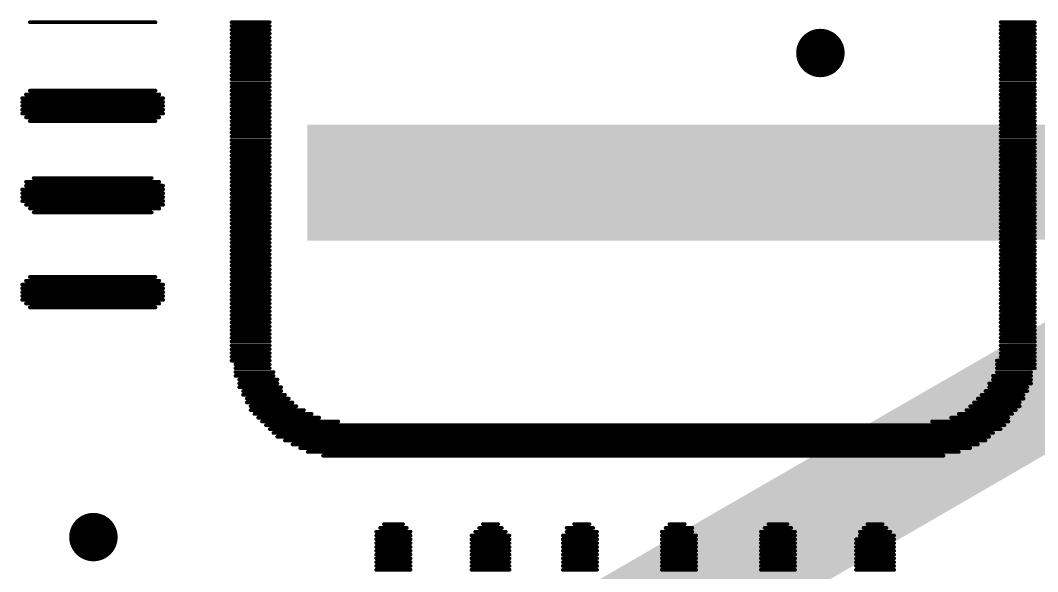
# Model space of a CAD drawing. Header units: millimetres. Extents: x 19 to 153, y 25 to 125.
# Drawn here: x 74.1 to 86.69, y 59.57 to 66.41 of the extents above; entities that cross this region are included whole.
import ezdxf

# ---------------------------------------------------------------- set-up
doc = ezdxf.new("R2010")
doc.units = ezdxf.units.MM
for name, color, linetype in [('MultiLayer', 9, 'Continuous'), ('TopOverlay', 2, 'Continuous'), ('ViaHoleLayer', 16, 'Continuous')]:
    doc.layers.add(name, color=color, linetype=linetype)

msp = doc.modelspace()

# ---------------------------------------------------------------- linework, layer by layer
at = {"layer": 'MultiLayer', "const_width": 0.3}
for points in [[(83.85, 66, 1), (84.15, 66, 1)], [(74.85, 60, 1), (75.15, 60, 1)]]:
    msp.add_lwpolyline(points, format="xyb", close=True, dxfattribs=at)
at = {"layer": 'TopOverlay', "const_width": 0.0471}
for points in [[(74.213, 66.381), (75.769, 66.381)], [(76.711, 66.381), (77.182, 66.381)], [(86.232, 66.381), (86.656, 66.381)], [(76.711, 66.334), (77.182, 66.334)], [(76.711, 66.287), (77.182, 66.287)], [(76.711, 66.24), (77.182, 66.24)], [(86.232, 66.334), (86.656, 66.334)], [(86.232, 66.287), (86.656, 66.287)], [(86.232, 66.24), (86.656, 66.24)], [(76.711, 66.193), (77.182, 66.193)], [(76.711, 66.146), (77.182, 66.146)], [(76.711, 66.099), (77.182, 66.099)], [(86.232, 66.193), (86.656, 66.193)], [(86.232, 66.146), (86.656, 66.146)], [(86.232, 66.099), (86.656, 66.099)], [(76.711, 66.052), (77.182, 66.052)], [(76.711, 66.004), (77.182, 66.004)], [(86.232, 66.052), (86.656, 66.052)], [(86.232, 66.004), (86.656, 66.004)], [(76.711, 65.957), (77.182, 65.957)], [(76.711, 65.91), (77.182, 65.91)], [(76.711, 65.863), (77.182, 65.863)], [(86.232, 65.957), (86.656, 65.957)], [(86.232, 65.91), (86.656, 65.91)], [(86.232, 65.863), (86.656, 65.863)], [(76.711, 65.816), (77.182, 65.816)], [(76.711, 65.769), (77.182, 65.769)], [(76.711, 65.722), (77.182, 65.722)], [(86.232, 65.816), (86.656, 65.816)], [(86.232, 65.769), (86.656, 65.769)], [(86.232, 65.722), (86.656, 65.722)], [(76.711, 65.675), (77.182, 65.675)], [(76.711, 65.627), (77.182, 65.627)], [(86.232, 65.675), (86.656, 65.675)], [(86.232, 65.627), (86.656, 65.627)], [(74.166, 65.486), (75.816, 65.486)], [(74.213, 65.533), (75.769, 65.533)], [(76.711, 65.58), (77.182, 65.58)], [(76.711, 65.533), (77.182, 65.533)], [(76.711, 65.486), (77.182, 65.486)], [(86.232, 65.58), (86.656, 65.58)], [(86.232, 65.533), (86.656, 65.533)], [(86.232, 65.486), (86.656, 65.486)], [(74.119, 65.439), (75.863, 65.439)], [(74.119, 65.392), (75.863, 65.392)], [(74.119, 65.345), (75.863, 65.345)], [(76.711, 65.439), (77.182, 65.439)], [(76.711, 65.392), (77.182, 65.392)], [(76.711, 65.345), (77.182, 65.345)], [(86.232, 65.439), (86.656, 65.439)], [(86.232, 65.392), (86.656, 65.392)], [(86.232, 65.345), (86.656, 65.345)], [(74.119, 65.297), (75.863, 65.297)], [(74.119, 65.25), (75.863, 65.25)], [(76.711, 65.297), (77.182, 65.297)], [(76.711, 65.25), (77.182, 65.25)], [(86.232, 65.297), (86.656, 65.297)], [(86.232, 65.25), (86.656, 65.25)], [(74.166, 65.203), (75.816, 65.203)], [(74.213, 65.156), (75.769, 65.156)], [(76.711, 65.203), (77.182, 65.203)], [(76.711, 65.156), (77.182, 65.156)], [(76.711, 65.109), (77.182, 65.109)], [(86.232, 65.203), (86.656, 65.203)], [(86.232, 65.156), (86.656, 65.156)], [(86.232, 65.109), (86.656, 65.109)], [(76.711, 65.062), (77.182, 65.062)], [(76.711, 65.015), (77.182, 65.015)], [(76.711, 64.968), (77.182, 64.968)], [(86.232, 65.062), (86.656, 65.062)], [(86.232, 65.015), (86.656, 65.015)], [(86.232, 64.968), (86.656, 64.968)], [(76.711, 64.92), (77.182, 64.92)], [(76.711, 64.873), (77.182, 64.873)], [(86.232, 64.92), (86.656, 64.92)], [(86.232, 64.873), (86.656, 64.873)], [(76.711, 64.826), (77.182, 64.826)], [(76.711, 64.779), (77.182, 64.779)], [(76.711, 64.732), (77.182, 64.732)], [(86.232, 64.826), (86.656, 64.826)], [(86.232, 64.779), (86.656, 64.779)], [(86.232, 64.732), (86.656, 64.732)], [(76.711, 64.685), (77.182, 64.685)], [(76.711, 64.638), (77.182, 64.638)], [(76.711, 64.591), (77.182, 64.591)], [(86.232, 64.685), (86.656, 64.685)], [(86.232, 64.638), (86.656, 64.638)], [(86.232, 64.591), (86.656, 64.591)], [(76.711, 64.543), (77.182, 64.543)], [(76.711, 64.496), (77.182, 64.496)], [(86.232, 64.543), (86.656, 64.543)], [(86.232, 64.496), (86.656, 64.496)], [(74.166, 64.402), (75.816, 64.402)], [(74.166, 64.355), (75.863, 64.355)], [(74.26, 64.449), (75.721, 64.449)], [(76.711, 64.449), (77.182, 64.449)], [(76.711, 64.402), (77.182, 64.402)], [(76.711, 64.355), (77.182, 64.355)], [(86.232, 64.449), (86.656, 64.449)], [(86.232, 64.402), (86.656, 64.402)], [(86.232, 64.355), (86.656, 64.355)], [(74.119, 64.308), (75.863, 64.308)], [(74.119, 64.261), (75.863, 64.261)], [(74.119, 64.213), (75.863, 64.213)], [(76.711, 64.308), (77.182, 64.308)], [(76.711, 64.261), (77.182, 64.261)], [(76.711, 64.213), (77.182, 64.213)], [(86.232, 64.308), (86.656, 64.308)], [(86.232, 64.261), (86.656, 64.261)], [(86.232, 64.213), (86.656, 64.213)], [(74.119, 64.166), (75.863, 64.166)], [(74.166, 64.119), (75.863, 64.119)], [(76.711, 64.166), (77.182, 64.166)], [(76.711, 64.119), (77.182, 64.119)], [(86.232, 64.166), (86.656, 64.166)], [(86.232, 64.119), (86.656, 64.119)], [(74.213, 64.072), (75.816, 64.072)], [(74.26, 64.025), (75.721, 64.025)], [(76.711, 64.072), (77.182, 64.072)], [(76.711, 64.025), (77.182, 64.025)], [(76.711, 63.978), (77.182, 63.978)], [(86.232, 64.072), (86.656, 64.072)], [(86.232, 64.025), (86.656, 64.025)], [(86.232, 63.978), (86.656, 63.978)], [(76.711, 63.931), (77.182, 63.931)], [(76.711, 63.884), (77.182, 63.884)], [(76.711, 63.836), (77.182, 63.836)], [(86.232, 63.931), (86.656, 63.931)], [(86.232, 63.884), (86.656, 63.884)], [(86.232, 63.836), (86.656, 63.836)], [(76.711, 63.789), (77.182, 63.789)], [(76.711, 63.742), (77.182, 63.742)], [(86.232, 63.789), (86.656, 63.789)], [(86.232, 63.742), (86.656, 63.742)], [(76.711, 63.695), (77.182, 63.695)], [(76.711, 63.648), (77.182, 63.648)], [(76.711, 63.601), (77.182, 63.601)], [(86.232, 63.695), (86.656, 63.695)], [(86.232, 63.648), (86.656, 63.648)], [(86.232, 63.601), (86.656, 63.601)], [(76.711, 63.554), (77.182, 63.554)], [(76.711, 63.507), (77.182, 63.507)], [(76.711, 63.459), (77.182, 63.459)], [(86.232, 63.554), (86.656, 63.554)], [(86.232, 63.507), (86.656, 63.507)], [(86.232, 63.459), (86.656, 63.459)], [(76.711, 63.412), (77.182, 63.412)], [(76.711, 63.365), (77.182, 63.365)], [(86.232, 63.412), (86.656, 63.412)], [(86.232, 63.365), (86.656, 63.365)], [(74.213, 63.224), (75.769, 63.224)], [(76.711, 63.318), (77.182, 63.318)], [(76.711, 63.271), (77.182, 63.271)], [(76.711, 63.224), (77.182, 63.224)], [(86.232, 63.318), (86.656, 63.318)], [(86.232, 63.271), (86.656, 63.271)], [(86.232, 63.224), (86.656, 63.224)], [(74.119, 63.129), (75.863, 63.129)], [(74.119, 63.082), (75.863, 63.082)], [(74.166, 63.177), (75.816, 63.177)], [(76.711, 63.177), (77.182, 63.177)], [(76.711, 63.129), (77.182, 63.129)], [(76.711, 63.082), (77.182, 63.082)], [(86.232, 63.177), (86.656, 63.177)], [(86.232, 63.129), (86.656, 63.129)], [(86.232, 63.082), (86.656, 63.082)], [(74.119, 63.035), (75.863, 63.035)], [(74.119, 62.988), (75.863, 62.988)], [(76.711, 63.035), (77.182, 63.035)], [(76.711, 62.988), (77.182, 62.988)], [(86.232, 63.035), (86.656, 63.035)], [(86.232, 62.988), (86.656, 62.988)], [(74.119, 62.941), (75.863, 62.941)], [(74.166, 62.894), (75.816, 62.894)], [(74.213, 62.847), (75.769, 62.847)], [(76.711, 62.941), (77.182, 62.941)], [(76.711, 62.894), (77.182, 62.894)], [(76.711, 62.847), (77.182, 62.847)], [(86.232, 62.941), (86.656, 62.941)], [(86.232, 62.894), (86.656, 62.894)], [(86.232, 62.847), (86.656, 62.847)], [(76.711, 62.8), (77.182, 62.8)], [(76.711, 62.752), (77.182, 62.752)], [(76.711, 62.705), (77.182, 62.705)], [(86.232, 62.8), (86.656, 62.8)], [(86.232, 62.752), (86.656, 62.752)], [(86.232, 62.705), (86.656, 62.705)], [(76.711, 62.658), (77.182, 62.658)], [(76.711, 62.611), (77.182, 62.611)], [(86.232, 62.658), (86.656, 62.658)], [(86.232, 62.611), (86.656, 62.611)], [(76.711, 62.564), (77.182, 62.564)], [(76.711, 62.517), (77.182, 62.517)], [(76.711, 62.47), (77.182, 62.47)], [(86.232, 62.564), (86.656, 62.564)], [(86.232, 62.517), (86.656, 62.517)], [(86.232, 62.47), (86.656, 62.47)], [(76.711, 62.423), (77.182, 62.423)], [(76.711, 62.375), (77.182, 62.375)], [(76.711, 62.328), (77.182, 62.328)], [(86.232, 62.423), (86.656, 62.423)], [(86.232, 62.375), (86.656, 62.375)], [(86.232, 62.328), (86.656, 62.328)], [(76.711, 62.281), (77.182, 62.281)], [(76.711, 62.234), (77.182, 62.234)], [(86.232, 62.281), (86.656, 62.281)], [(86.232, 62.234), (86.656, 62.234)], [(76.711, 62.187), (77.182, 62.187)], [(76.758, 62.14), (77.182, 62.14)], [(76.758, 62.093), (77.182, 62.093)], [(86.184, 62.187), (86.656, 62.187)], [(86.184, 62.14), (86.656, 62.14)], [(86.184, 62.093), (86.656, 62.093)], [(76.758, 62.045), (77.23, 62.045)], [(76.758, 61.998), (77.23, 61.998)], [(76.805, 61.951), (77.277, 61.951)], [(86.137, 61.998), (86.609, 61.998)], [(86.137, 61.951), (86.609, 61.951)], [(86.184, 62.045), (86.609, 62.045)], [(76.805, 61.904), (77.277, 61.904)], [(76.805, 61.857), (77.324, 61.857)], [(86.09, 61.904), (86.609, 61.904)], [(86.09, 61.857), (86.561, 61.857)], [(76.853, 61.81), (77.324, 61.81)], [(76.853, 61.763), (77.371, 61.763)], [(76.9, 61.716), (77.418, 61.716)], [(85.949, 61.716), (86.514, 61.716)], [(85.996, 61.763), (86.514, 61.763)], [(86.043, 61.81), (86.561, 61.81)], [(76.9, 61.668), (77.465, 61.668)], [(76.947, 61.621), (77.512, 61.621)], [(76.947, 61.574), (77.607, 61.574)], [(85.807, 61.574), (86.42, 61.574)], [(85.854, 61.621), (86.467, 61.621)], [(85.902, 61.668), (86.467, 61.668)], [(76.994, 61.527), (77.701, 61.527)], [(77.041, 61.48), (77.795, 61.48)], [(85.619, 61.48), (86.326, 61.48)], [(85.713, 61.527), (86.373, 61.527)], [(77.088, 61.433), (78.031, 61.433)], [(77.135, 61.386), (86.279, 61.386)], [(77.182, 61.339), (86.232, 61.339)], [(85.383, 61.433), (86.326, 61.433)], [(77.23, 61.291), (86.137, 61.291)], [(77.277, 61.244), (86.09, 61.244)], [(77.371, 61.197), (86.043, 61.197)], [(77.465, 61.15), (85.949, 61.15)], [(77.56, 61.103), (85.854, 61.103)], [(77.654, 61.056), (85.713, 61.056)], [(77.842, 61.009), (85.525, 61.009)], [(78.502, 60.066), (78.926, 60.066)], [(78.549, 60.113), (78.879, 60.113)], [(78.596, 60.16), (78.832, 60.16)], [(79.728, 60.066), (80.105, 60.066)], [(79.775, 60.113), (80.057, 60.113)], [(79.822, 60.16), (80.01, 60.16)], [(80.859, 60.113), (81.189, 60.113)], [(80.859, 60.066), (81.236, 60.066)], [(80.953, 60.16), (81.141, 60.16)], [(82.037, 60.066), (82.414, 60.066)], [(82.084, 60.113), (82.414, 60.113)], [(82.131, 60.16), (82.32, 60.16)], [(83.262, 60.066), (83.686, 60.066)], [(83.309, 60.113), (83.639, 60.113)], [(83.357, 60.16), (83.592, 60.16)], [(84.488, 60.066), (84.865, 60.066)], [(84.535, 60.113), (84.818, 60.113)], [(84.582, 60.16), (84.77, 60.16)], [(78.502, 60.019), (78.926, 60.019)], [(78.502, 59.972), (78.926, 59.972)], [(79.68, 60.019), (80.152, 60.019)], [(79.68, 59.972), (80.152, 59.972)], [(80.812, 60.019), (81.236, 60.019)], [(80.812, 59.972), (81.236, 59.972)], [(82.037, 60.019), (82.461, 60.019)], [(82.037, 59.972), (82.461, 59.972)], [(83.262, 60.019), (83.686, 60.019)], [(83.262, 59.972), (83.686, 59.972)], [(84.441, 59.972), (84.912, 59.972)], [(84.488, 60.019), (84.912, 60.019)], [(78.502, 59.925), (78.926, 59.925)], [(78.502, 59.877), (78.926, 59.877)], [(78.502, 59.83), (78.926, 59.83)], [(79.68, 59.925), (80.152, 59.925)], [(79.68, 59.877), (80.152, 59.877)], [(79.68, 59.83), (80.152, 59.83)], [(80.812, 59.925), (81.236, 59.925)], [(80.812, 59.877), (81.236, 59.877)], [(80.812, 59.83), (81.236, 59.83)], [(82.037, 59.925), (82.461, 59.925)], [(82.037, 59.877), (82.461, 59.877)], [(82.037, 59.83), (82.461, 59.83)], [(83.262, 59.925), (83.686, 59.925)], [(83.262, 59.877), (83.686, 59.877)], [(83.262, 59.83), (83.686, 59.83)], [(84.441, 59.925), (84.912, 59.925)], [(84.441, 59.877), (84.912, 59.877)], [(84.441, 59.83), (84.912, 59.83)], [(78.502, 59.783), (78.926, 59.783)], [(78.502, 59.736), (78.926, 59.736)], [(78.502, 59.689), (78.926, 59.689)], [(79.68, 59.783), (80.152, 59.783)], [(79.68, 59.736), (80.152, 59.736)], [(79.68, 59.689), (80.152, 59.689)], [(80.812, 59.783), (81.236, 59.783)], [(80.812, 59.736), (81.236, 59.736)], [(80.812, 59.689), (81.236, 59.689)], [(82.037, 59.783), (82.461, 59.783)], [(82.037, 59.736), (82.461, 59.736)], [(82.037, 59.689), (82.461, 59.689)], [(83.262, 59.783), (83.686, 59.783)], [(83.262, 59.736), (83.686, 59.736)], [(83.262, 59.689), (83.686, 59.689)], [(84.441, 59.783), (84.912, 59.783)], [(84.441, 59.736), (84.912, 59.736)], [(84.441, 59.689), (84.912, 59.689)], [(78.502, 59.642), (78.926, 59.642)], [(78.502, 59.595), (78.926, 59.595)], [(79.68, 59.642), (80.152, 59.642)], [(79.68, 59.595), (80.152, 59.595)], [(80.812, 59.642), (81.236, 59.642)], [(80.812, 59.595), (81.236, 59.595)], [(82.037, 59.642), (82.461, 59.642)], [(82.037, 59.595), (82.461, 59.595)], [(83.262, 59.642), (83.686, 59.642)], [(83.262, 59.595), (83.686, 59.595)], [(84.441, 59.642), (84.912, 59.642)], [(84.441, 59.595), (84.912, 59.595)]]:
    msp.add_lwpolyline(points, dxfattribs=at)
at = {"layer": 'TopOverlay', "const_width": 0.0236}
for points in [[(74.202, 66.381, 1), (74.225, 66.381, 1)], [(75.757, 66.381, 1), (75.78, 66.381, 1)], [(76.699, 66.381, 1), (76.723, 66.381, 1)], [(77.171, 66.381, 1), (77.194, 66.381, 1)], [(86.22, 66.381, 1), (86.243, 66.381, 1)], [(86.644, 66.381, 1), (86.667, 66.381, 1)], [(76.699, 66.334, 1), (76.723, 66.334, 1)], [(76.699, 66.287, 1), (76.723, 66.287, 1)], [(76.699, 66.24, 1), (76.723, 66.24, 1)], [(77.171, 66.334, 1), (77.194, 66.334, 1)], [(77.171, 66.287, 1), (77.194, 66.287, 1)], [(77.171, 66.24, 1), (77.194, 66.24, 1)], [(86.22, 66.334, 1), (86.243, 66.334, 1)], [(86.22, 66.287, 1), (86.243, 66.287, 1)], [(86.22, 66.24, 1), (86.243, 66.24, 1)], [(86.644, 66.334, 1), (86.667, 66.334, 1)], [(86.644, 66.287, 1), (86.667, 66.287, 1)], [(86.644, 66.24, 1), (86.667, 66.24, 1)], [(76.699, 66.193, 1), (76.723, 66.193, 1)], [(76.699, 66.146, 1), (76.723, 66.146, 1)], [(76.699, 66.099, 1), (76.723, 66.099, 1)], [(77.171, 66.193, 1), (77.194, 66.193, 1)], [(77.171, 66.146, 1), (77.194, 66.146, 1)], [(77.171, 66.099, 1), (77.194, 66.099, 1)], [(86.22, 66.193, 1), (86.243, 66.193, 1)], [(86.22, 66.146, 1), (86.243, 66.146, 1)], [(86.22, 66.099, 1), (86.243, 66.099, 1)], [(86.644, 66.193, 1), (86.667, 66.193, 1)], [(86.644, 66.146, 1), (86.667, 66.146, 1)], [(86.644, 66.099, 1), (86.667, 66.099, 1)], [(76.699, 66.052, 1), (76.723, 66.052, 1)], [(76.699, 66.004, 1), (76.723, 66.004, 1)], [(77.171, 66.052, 1), (77.194, 66.052, 1)], [(77.171, 66.004, 1), (77.194, 66.004, 1)], [(86.22, 66.052, 1), (86.243, 66.052, 1)], [(86.22, 66.004, 1), (86.243, 66.004, 1)], [(86.644, 66.052, 1), (86.667, 66.052, 1)], [(86.644, 66.004, 1), (86.667, 66.004, 1)], [(76.699, 65.957, 1), (76.723, 65.957, 1)], [(76.699, 65.91, 1), (76.723, 65.91, 1)], [(76.699, 65.863, 1), (76.723, 65.863, 1)], [(77.171, 65.957, 1), (77.194, 65.957, 1)], [(77.171, 65.91, 1), (77.194, 65.91, 1)], [(77.171, 65.863, 1), (77.194, 65.863, 1)], [(86.22, 65.957, 1), (86.243, 65.957, 1)], [(86.22, 65.91, 1), (86.243, 65.91, 1)], [(86.22, 65.863, 1), (86.243, 65.863, 1)], [(86.644, 65.957, 1), (86.667, 65.957, 1)], [(86.644, 65.91, 1), (86.667, 65.91, 1)], [(86.644, 65.863, 1), (86.667, 65.863, 1)], [(76.699, 65.816, 1), (76.723, 65.816, 1)], [(76.699, 65.769, 1), (76.723, 65.769, 1)], [(76.699, 65.722, 1), (76.723, 65.722, 1)], [(77.171, 65.816, 1), (77.194, 65.816, 1)], [(77.171, 65.769, 1), (77.194, 65.769, 1)], [(77.171, 65.722, 1), (77.194, 65.722, 1)], [(86.22, 65.816, 1), (86.243, 65.816, 1)], [(86.22, 65.769, 1), (86.243, 65.769, 1)], [(86.22, 65.722, 1), (86.243, 65.722, 1)], [(86.644, 65.816, 1), (86.667, 65.816, 1)], [(86.644, 65.769, 1), (86.667, 65.769, 1)], [(86.644, 65.722, 1), (86.667, 65.722, 1)], [(76.699, 65.675, 1), (76.723, 65.675, 1)], [(76.699, 65.627, 1), (76.723, 65.627, 1)], [(77.171, 65.675, 1), (77.194, 65.675, 1)], [(77.171, 65.627, 1), (77.194, 65.627, 1)], [(86.22, 65.675, 1), (86.243, 65.675, 1)], [(86.22, 65.627, 1), (86.243, 65.627, 1)], [(86.644, 65.675, 1), (86.667, 65.675, 1)], [(86.644, 65.627, 1), (86.667, 65.627, 1)], [(74.154, 65.486, 1), (74.178, 65.486, 1)], [(74.202, 65.533, 1), (74.225, 65.533, 1)], [(75.757, 65.533, 1), (75.78, 65.533, 1)], [(75.804, 65.486, 1), (75.827, 65.486, 1)], [(76.699, 65.58, 1), (76.723, 65.58, 1)], [(76.699, 65.533, 1), (76.723, 65.533, 1)], [(76.699, 65.486, 1), (76.723, 65.486, 1)], [(77.171, 65.58, 1), (77.194, 65.58, 1)], [(77.171, 65.533, 1), (77.194, 65.533, 1)], [(77.171, 65.486, 1), (77.194, 65.486, 1)], [(86.22, 65.58, 1), (86.243, 65.58, 1)], [(86.22, 65.533, 1), (86.243, 65.533, 1)], [(86.22, 65.486, 1), (86.243, 65.486, 1)], [(86.644, 65.58, 1), (86.667, 65.58, 1)], [(86.644, 65.533, 1), (86.667, 65.533, 1)], [(86.644, 65.486, 1), (86.667, 65.486, 1)], [(74.107, 65.439, 1), (74.131, 65.439, 1)], [(74.107, 65.392, 1), (74.131, 65.392, 1)], [(74.107, 65.345, 1), (74.131, 65.345, 1)], [(75.851, 65.439, 1), (75.875, 65.439, 1)], [(75.851, 65.392, 1), (75.875, 65.392, 1)], [(75.851, 65.345, 1), (75.875, 65.345, 1)], [(76.699, 65.439, 1), (76.723, 65.439, 1)], [(76.699, 65.392, 1), (76.723, 65.392, 1)], [(76.699, 65.345, 1), (76.723, 65.345, 1)], [(77.171, 65.439, 1), (77.194, 65.439, 1)], [(77.171, 65.392, 1), (77.194, 65.392, 1)], [(77.171, 65.345, 1), (77.194, 65.345, 1)], [(86.22, 65.439, 1), (86.243, 65.439, 1)], [(86.22, 65.392, 1), (86.243, 65.392, 1)], [(86.22, 65.345, 1), (86.243, 65.345, 1)], [(86.644, 65.439, 1), (86.667, 65.439, 1)], [(86.644, 65.392, 1), (86.667, 65.392, 1)], [(86.644, 65.345, 1), (86.667, 65.345, 1)], [(74.107, 65.297, 1), (74.131, 65.297, 1)], [(74.107, 65.25, 1), (74.131, 65.25, 1)], [(75.851, 65.297, 1), (75.875, 65.297, 1)], [(75.851, 65.25, 1), (75.875, 65.25, 1)], [(76.699, 65.297, 1), (76.723, 65.297, 1)], [(76.699, 65.25, 1), (76.723, 65.25, 1)], [(77.171, 65.297, 1), (77.194, 65.297, 1)], [(77.171, 65.25, 1), (77.194, 65.25, 1)], [(86.22, 65.297, 1), (86.243, 65.297, 1)], [(86.22, 65.25, 1), (86.243, 65.25, 1)], [(86.644, 65.297, 1), (86.667, 65.297, 1)], [(86.644, 65.25, 1), (86.667, 65.25, 1)], [(74.154, 65.203, 1), (74.178, 65.203, 1)], [(74.202, 65.156, 1), (74.225, 65.156, 1)], [(75.757, 65.156, 1), (75.78, 65.156, 1)], [(75.804, 65.203, 1), (75.827, 65.203, 1)], [(76.699, 65.203, 1), (76.723, 65.203, 1)], [(76.699, 65.156, 1), (76.723, 65.156, 1)], [(76.699, 65.109, 1), (76.723, 65.109, 1)], [(77.171, 65.203, 1), (77.194, 65.203, 1)], [(77.171, 65.156, 1), (77.194, 65.156, 1)], [(77.171, 65.109, 1), (77.194, 65.109, 1)], [(86.22, 65.203, 1), (86.243, 65.203, 1)], [(86.22, 65.156, 1), (86.243, 65.156, 1)], [(86.22, 65.109, 1), (86.243, 65.109, 1)], [(86.644, 65.203, 1), (86.667, 65.203, 1)], [(86.644, 65.156, 1), (86.667, 65.156, 1)], [(86.644, 65.109, 1), (86.667, 65.109, 1)], [(76.699, 65.062, 1), (76.723, 65.062, 1)], [(76.699, 65.015, 1), (76.723, 65.015, 1)], [(76.699, 64.968, 1), (76.723, 64.968, 1)], [(77.171, 65.062, 1), (77.194, 65.062, 1)], [(77.171, 65.015, 1), (77.194, 65.015, 1)], [(77.171, 64.968, 1), (77.194, 64.968, 1)], [(86.22, 65.062, 1), (86.243, 65.062, 1)], [(86.22, 65.015, 1), (86.243, 65.015, 1)], [(86.22, 64.968, 1), (86.243, 64.968, 1)], [(86.644, 65.062, 1), (86.667, 65.062, 1)], [(86.644, 65.015, 1), (86.667, 65.015, 1)], [(86.644, 64.968, 1), (86.667, 64.968, 1)], [(76.699, 64.92, 1), (76.723, 64.92, 1)], [(76.699, 64.873, 1), (76.723, 64.873, 1)], [(77.171, 64.92, 1), (77.194, 64.92, 1)], [(77.171, 64.873, 1), (77.194, 64.873, 1)], [(86.22, 64.92, 1), (86.243, 64.92, 1)], [(86.22, 64.873, 1), (86.243, 64.873, 1)], [(86.644, 64.92, 1), (86.667, 64.92, 1)], [(86.644, 64.873, 1), (86.667, 64.873, 1)], [(76.699, 64.826, 1), (76.723, 64.826, 1)], [(76.699, 64.779, 1), (76.723, 64.779, 1)], [(76.699, 64.732, 1), (76.723, 64.732, 1)], [(77.171, 64.826, 1), (77.194, 64.826, 1)], [(77.171, 64.779, 1), (77.194, 64.779, 1)], [(77.171, 64.732, 1), (77.194, 64.732, 1)], [(86.22, 64.826, 1), (86.243, 64.826, 1)], [(86.22, 64.779, 1), (86.243, 64.779, 1)], [(86.22, 64.732, 1), (86.243, 64.732, 1)], [(86.644, 64.826, 1), (86.667, 64.826, 1)], [(86.644, 64.779, 1), (86.667, 64.779, 1)], [(86.644, 64.732, 1), (86.667, 64.732, 1)], [(76.699, 64.685, 1), (76.723, 64.685, 1)], [(76.699, 64.638, 1), (76.723, 64.638, 1)], [(76.699, 64.591, 1), (76.723, 64.591, 1)], [(77.171, 64.685, 1), (77.194, 64.685, 1)], [(77.171, 64.638, 1), (77.194, 64.638, 1)], [(77.171, 64.591, 1), (77.194, 64.591, 1)], [(86.22, 64.685, 1), (86.243, 64.685, 1)], [(86.22, 64.638, 1), (86.243, 64.638, 1)], [(86.22, 64.591, 1), (86.243, 64.591, 1)], [(86.644, 64.685, 1), (86.667, 64.685, 1)], [(86.644, 64.638, 1), (86.667, 64.638, 1)], [(86.644, 64.591, 1), (86.667, 64.591, 1)], [(76.699, 64.543, 1), (76.723, 64.543, 1)], [(76.699, 64.496, 1), (76.723, 64.496, 1)], [(77.171, 64.543, 1), (77.194, 64.543, 1)], [(77.171, 64.496, 1), (77.194, 64.496, 1)], [(86.22, 64.543, 1), (86.243, 64.543, 1)], [(86.22, 64.496, 1), (86.243, 64.496, 1)], [(86.644, 64.543, 1), (86.667, 64.543, 1)], [(86.644, 64.496, 1), (86.667, 64.496, 1)], [(74.154, 64.402, 1), (74.178, 64.402, 1)], [(74.154, 64.355, 1), (74.178, 64.355, 1)], [(74.249, 64.449, 1), (74.272, 64.449, 1)], [(75.71, 64.449, 1), (75.733, 64.449, 1)], [(75.804, 64.402, 1), (75.827, 64.402, 1)], [(75.851, 64.355, 1), (75.875, 64.355, 1)], [(76.699, 64.449, 1), (76.723, 64.449, 1)], [(76.699, 64.402, 1), (76.723, 64.402, 1)], [(76.699, 64.355, 1), (76.723, 64.355, 1)], [(77.171, 64.449, 1), (77.194, 64.449, 1)], [(77.171, 64.402, 1), (77.194, 64.402, 1)], [(77.171, 64.355, 1), (77.194, 64.355, 1)], [(86.22, 64.449, 1), (86.243, 64.449, 1)], [(86.22, 64.402, 1), (86.243, 64.402, 1)], [(86.22, 64.355, 1), (86.243, 64.355, 1)], [(86.644, 64.449, 1), (86.667, 64.449, 1)], [(86.644, 64.402, 1), (86.667, 64.402, 1)], [(86.644, 64.355, 1), (86.667, 64.355, 1)], [(74.107, 64.308, 1), (74.131, 64.308, 1)], [(74.107, 64.261, 1), (74.131, 64.261, 1)], [(74.107, 64.213, 1), (74.131, 64.213, 1)], [(75.851, 64.308, 1), (75.875, 64.308, 1)], [(75.851, 64.261, 1), (75.875, 64.261, 1)], [(75.851, 64.213, 1), (75.875, 64.213, 1)], [(76.699, 64.308, 1), (76.723, 64.308, 1)], [(76.699, 64.261, 1), (76.723, 64.261, 1)], [(76.699, 64.213, 1), (76.723, 64.213, 1)], [(77.171, 64.308, 1), (77.194, 64.308, 1)], [(77.171, 64.261, 1), (77.194, 64.261, 1)], [(77.171, 64.213, 1), (77.194, 64.213, 1)], [(86.22, 64.308, 1), (86.243, 64.308, 1)], [(86.22, 64.261, 1), (86.243, 64.261, 1)], [(86.22, 64.213, 1), (86.243, 64.213, 1)], [(86.644, 64.308, 1), (86.667, 64.308, 1)], [(86.644, 64.261, 1), (86.667, 64.261, 1)], [(86.644, 64.213, 1), (86.667, 64.213, 1)], [(74.107, 64.166, 1), (74.131, 64.166, 1)], [(74.154, 64.119, 1), (74.178, 64.119, 1)], [(75.851, 64.166, 1), (75.875, 64.166, 1)], [(75.851, 64.119, 1), (75.875, 64.119, 1)], [(76.699, 64.166, 1), (76.723, 64.166, 1)], [(76.699, 64.119, 1), (76.723, 64.119, 1)], [(77.171, 64.166, 1), (77.194, 64.166, 1)], [(77.171, 64.119, 1), (77.194, 64.119, 1)], [(86.22, 64.166, 1), (86.243, 64.166, 1)], [(86.22, 64.119, 1), (86.243, 64.119, 1)], [(86.644, 64.166, 1), (86.667, 64.166, 1)], [(86.644, 64.119, 1), (86.667, 64.119, 1)], [(74.202, 64.072, 1), (74.225, 64.072, 1)], [(74.249, 64.025, 1), (74.272, 64.025, 1)], [(75.71, 64.025, 1), (75.733, 64.025, 1)], [(75.804, 64.072, 1), (75.827, 64.072, 1)], [(76.699, 64.072, 1), (76.723, 64.072, 1)], [(76.699, 64.025, 1), (76.723, 64.025, 1)], [(76.699, 63.978, 1), (76.723, 63.978, 1)], [(77.171, 64.072, 1), (77.194, 64.072, 1)], [(77.171, 64.025, 1), (77.194, 64.025, 1)], [(77.171, 63.978, 1), (77.194, 63.978, 1)], [(86.22, 64.072, 1), (86.243, 64.072, 1)], [(86.22, 64.025, 1), (86.243, 64.025, 1)], [(86.22, 63.978, 1), (86.243, 63.978, 1)], [(86.644, 64.072, 1), (86.667, 64.072, 1)], [(86.644, 64.025, 1), (86.667, 64.025, 1)], [(86.644, 63.978, 1), (86.667, 63.978, 1)], [(76.699, 63.931, 1), (76.723, 63.931, 1)], [(76.699, 63.884, 1), (76.723, 63.884, 1)], [(76.699, 63.836, 1), (76.723, 63.836, 1)], [(77.171, 63.931, 1), (77.194, 63.931, 1)], [(77.171, 63.884, 1), (77.194, 63.884, 1)], [(77.171, 63.836, 1), (77.194, 63.836, 1)], [(86.22, 63.931, 1), (86.243, 63.931, 1)], [(86.22, 63.884, 1), (86.243, 63.884, 1)], [(86.22, 63.836, 1), (86.243, 63.836, 1)], [(86.644, 63.931, 1), (86.667, 63.931, 1)], [(86.644, 63.884, 1), (86.667, 63.884, 1)], [(86.644, 63.836, 1), (86.667, 63.836, 1)], [(76.699, 63.789, 1), (76.723, 63.789, 1)], [(76.699, 63.742, 1), (76.723, 63.742, 1)], [(77.171, 63.789, 1), (77.194, 63.789, 1)], [(77.171, 63.742, 1), (77.194, 63.742, 1)], [(86.22, 63.789, 1), (86.243, 63.789, 1)], [(86.22, 63.742, 1), (86.243, 63.742, 1)], [(86.644, 63.789, 1), (86.667, 63.789, 1)], [(86.644, 63.742, 1), (86.667, 63.742, 1)], [(76.699, 63.695, 1), (76.723, 63.695, 1)], [(76.699, 63.648, 1), (76.723, 63.648, 1)], [(76.699, 63.601, 1), (76.723, 63.601, 1)], [(77.171, 63.695, 1), (77.194, 63.695, 1)], [(77.171, 63.648, 1), (77.194, 63.648, 1)], [(77.171, 63.601, 1), (77.194, 63.601, 1)], [(86.22, 63.695, 1), (86.243, 63.695, 1)], [(86.22, 63.648, 1), (86.243, 63.648, 1)], [(86.22, 63.601, 1), (86.243, 63.601, 1)], [(86.644, 63.695, 1), (86.667, 63.695, 1)], [(86.644, 63.648, 1), (86.667, 63.648, 1)], [(86.644, 63.601, 1), (86.667, 63.601, 1)], [(76.699, 63.554, 1), (76.723, 63.554, 1)], [(76.699, 63.507, 1), (76.723, 63.507, 1)], [(76.699, 63.459, 1), (76.723, 63.459, 1)], [(77.171, 63.554, 1), (77.194, 63.554, 1)], [(77.171, 63.507, 1), (77.194, 63.507, 1)], [(77.171, 63.459, 1), (77.194, 63.459, 1)], [(86.22, 63.554, 1), (86.243, 63.554, 1)], [(86.22, 63.507, 1), (86.243, 63.507, 1)], [(86.22, 63.459, 1), (86.243, 63.459, 1)], [(86.644, 63.554, 1), (86.667, 63.554, 1)], [(86.644, 63.507, 1), (86.667, 63.507, 1)], [(86.644, 63.459, 1), (86.667, 63.459, 1)], [(76.699, 63.412, 1), (76.723, 63.412, 1)], [(76.699, 63.365, 1), (76.723, 63.365, 1)], [(77.171, 63.412, 1), (77.194, 63.412, 1)], [(77.171, 63.365, 1), (77.194, 63.365, 1)], [(86.22, 63.412, 1), (86.243, 63.412, 1)], [(86.22, 63.365, 1), (86.243, 63.365, 1)], [(86.644, 63.412, 1), (86.667, 63.412, 1)], [(86.644, 63.365, 1), (86.667, 63.365, 1)], [(74.202, 63.224, 1), (74.225, 63.224, 1)], [(75.757, 63.224, 1), (75.78, 63.224, 1)], [(76.699, 63.318, 1), (76.723, 63.318, 1)], [(76.699, 63.271, 1), (76.723, 63.271, 1)], [(76.699, 63.224, 1), (76.723, 63.224, 1)], [(77.171, 63.318, 1), (77.194, 63.318, 1)], [(77.171, 63.271, 1), (77.194, 63.271, 1)], [(77.171, 63.224, 1), (77.194, 63.224, 1)], [(86.22, 63.318, 1), (86.243, 63.318, 1)], [(86.22, 63.271, 1), (86.243, 63.271, 1)], [(86.22, 63.224, 1), (86.243, 63.224, 1)], [(86.644, 63.318, 1), (86.667, 63.318, 1)], [(86.644, 63.271, 1), (86.667, 63.271, 1)], [(86.644, 63.224, 1), (86.667, 63.224, 1)], [(74.107, 63.129, 1), (74.131, 63.129, 1)], [(74.107, 63.082, 1), (74.131, 63.082, 1)], [(74.154, 63.177, 1), (74.178, 63.177, 1)], [(75.804, 63.177, 1), (75.827, 63.177, 1)], [(75.851, 63.129, 1), (75.875, 63.129, 1)], [(75.851, 63.082, 1), (75.875, 63.082, 1)], [(76.699, 63.177, 1), (76.723, 63.177, 1)], [(76.699, 63.129, 1), (76.723, 63.129, 1)], [(76.699, 63.082, 1), (76.723, 63.082, 1)], [(77.171, 63.177, 1), (77.194, 63.177, 1)], [(77.171, 63.129, 1), (77.194, 63.129, 1)], [(77.171, 63.082, 1), (77.194, 63.082, 1)], [(86.22, 63.177, 1), (86.243, 63.177, 1)], [(86.22, 63.129, 1), (86.243, 63.129, 1)], [(86.22, 63.082, 1), (86.243, 63.082, 1)], [(86.644, 63.177, 1), (86.667, 63.177, 1)], [(86.644, 63.129, 1), (86.667, 63.129, 1)], [(86.644, 63.082, 1), (86.667, 63.082, 1)], [(74.107, 63.035, 1), (74.131, 63.035, 1)], [(74.107, 62.988, 1), (74.131, 62.988, 1)], [(75.851, 63.035, 1), (75.875, 63.035, 1)], [(75.851, 62.988, 1), (75.875, 62.988, 1)], [(76.699, 63.035, 1), (76.723, 63.035, 1)], [(76.699, 62.988, 1), (76.723, 62.988, 1)], [(77.171, 63.035, 1), (77.194, 63.035, 1)], [(77.171, 62.988, 1), (77.194, 62.988, 1)], [(86.22, 63.035, 1), (86.243, 63.035, 1)], [(86.22, 62.988, 1), (86.243, 62.988, 1)], [(86.644, 63.035, 1), (86.667, 63.035, 1)], [(86.644, 62.988, 1), (86.667, 62.988, 1)], [(74.107, 62.941, 1), (74.131, 62.941, 1)], [(74.154, 62.894, 1), (74.178, 62.894, 1)], [(74.202, 62.847, 1), (74.225, 62.847, 1)], [(75.757, 62.847, 1), (75.78, 62.847, 1)], [(75.804, 62.894, 1), (75.827, 62.894, 1)], [(75.851, 62.941, 1), (75.875, 62.941, 1)], [(76.699, 62.941, 1), (76.723, 62.941, 1)], [(76.699, 62.894, 1), (76.723, 62.894, 1)], [(76.699, 62.847, 1), (76.723, 62.847, 1)], [(77.171, 62.941, 1), (77.194, 62.941, 1)], [(77.171, 62.894, 1), (77.194, 62.894, 1)], [(77.171, 62.847, 1), (77.194, 62.847, 1)], [(86.22, 62.941, 1), (86.243, 62.941, 1)], [(86.22, 62.894, 1), (86.243, 62.894, 1)], [(86.22, 62.847, 1), (86.243, 62.847, 1)], [(86.644, 62.941, 1), (86.667, 62.941, 1)], [(86.644, 62.894, 1), (86.667, 62.894, 1)], [(86.644, 62.847, 1), (86.667, 62.847, 1)], [(76.699, 62.8, 1), (76.723, 62.8, 1)], [(76.699, 62.752, 1), (76.723, 62.752, 1)], [(76.699, 62.705, 1), (76.723, 62.705, 1)], [(77.171, 62.8, 1), (77.194, 62.8, 1)], [(77.171, 62.752, 1), (77.194, 62.752, 1)], [(77.171, 62.705, 1), (77.194, 62.705, 1)], [(86.22, 62.8, 1), (86.243, 62.8, 1)], [(86.22, 62.752, 1), (86.243, 62.752, 1)], [(86.22, 62.705, 1), (86.243, 62.705, 1)], [(86.644, 62.8, 1), (86.667, 62.8, 1)], [(86.644, 62.752, 1), (86.667, 62.752, 1)], [(86.644, 62.705, 1), (86.667, 62.705, 1)], [(76.699, 62.658, 1), (76.723, 62.658, 1)], [(76.699, 62.611, 1), (76.723, 62.611, 1)], [(77.171, 62.658, 1), (77.194, 62.658, 1)], [(77.171, 62.611, 1), (77.194, 62.611, 1)], [(86.22, 62.658, 1), (86.243, 62.658, 1)], [(86.22, 62.611, 1), (86.243, 62.611, 1)], [(86.644, 62.658, 1), (86.667, 62.658, 1)], [(86.644, 62.611, 1), (86.667, 62.611, 1)], [(76.699, 62.564, 1), (76.723, 62.564, 1)], [(76.699, 62.517, 1), (76.723, 62.517, 1)], [(76.699, 62.47, 1), (76.723, 62.47, 1)], [(77.171, 62.564, 1), (77.194, 62.564, 1)], [(77.171, 62.517, 1), (77.194, 62.517, 1)], [(77.171, 62.47, 1), (77.194, 62.47, 1)], [(86.22, 62.564, 1), (86.243, 62.564, 1)], [(86.22, 62.517, 1), (86.243, 62.517, 1)], [(86.22, 62.47, 1), (86.243, 62.47, 1)], [(86.644, 62.564, 1), (86.667, 62.564, 1)], [(86.644, 62.517, 1), (86.667, 62.517, 1)], [(86.644, 62.47, 1), (86.667, 62.47, 1)], [(76.699, 62.423, 1), (76.723, 62.423, 1)], [(76.699, 62.375, 1), (76.723, 62.375, 1)], [(76.699, 62.328, 1), (76.723, 62.328, 1)], [(77.171, 62.423, 1), (77.194, 62.423, 1)], [(77.171, 62.375, 1), (77.194, 62.375, 1)], [(77.171, 62.328, 1), (77.194, 62.328, 1)], [(86.22, 62.423, 1), (86.243, 62.423, 1)], [(86.22, 62.375, 1), (86.243, 62.375, 1)], [(86.22, 62.328, 1), (86.243, 62.328, 1)], [(86.644, 62.423, 1), (86.667, 62.423, 1)], [(86.644, 62.375, 1), (86.667, 62.375, 1)], [(86.644, 62.328, 1), (86.667, 62.328, 1)], [(76.699, 62.281, 1), (76.723, 62.281, 1)], [(76.699, 62.234, 1), (76.723, 62.234, 1)], [(77.171, 62.281, 1), (77.194, 62.281, 1)], [(77.171, 62.234, 1), (77.194, 62.234, 1)], [(86.22, 62.281, 1), (86.243, 62.281, 1)], [(86.22, 62.234, 1), (86.243, 62.234, 1)], [(86.644, 62.281, 1), (86.667, 62.281, 1)], [(86.644, 62.234, 1), (86.667, 62.234, 1)], [(76.699, 62.187, 1), (76.723, 62.187, 1)], [(76.747, 62.14, 1), (76.77, 62.14, 1)], [(76.747, 62.093, 1), (76.77, 62.093, 1)], [(77.171, 62.187, 1), (77.194, 62.187, 1)], [(77.171, 62.14, 1), (77.194, 62.14, 1)], [(77.171, 62.093, 1), (77.194, 62.093, 1)], [(86.173, 62.187, 1), (86.196, 62.187, 1)], [(86.173, 62.14, 1), (86.196, 62.14, 1)], [(86.173, 62.093, 1), (86.196, 62.093, 1)], [(86.644, 62.187, 1), (86.667, 62.187, 1)], [(86.644, 62.14, 1), (86.667, 62.14, 1)], [(86.644, 62.093, 1), (86.667, 62.093, 1)], [(76.747, 62.045, 1), (76.77, 62.045, 1)], [(76.747, 61.998, 1), (76.77, 61.998, 1)], [(76.794, 61.951, 1), (76.817, 61.951, 1)], [(77.218, 62.045, 1), (77.241, 62.045, 1)], [(77.218, 61.998, 1), (77.241, 61.998, 1)], [(77.265, 61.951, 1), (77.289, 61.951, 1)], [(86.125, 61.998, 1), (86.149, 61.998, 1)], [(86.125, 61.951, 1), (86.149, 61.951, 1)], [(86.173, 62.045, 1), (86.196, 62.045, 1)], [(86.597, 62.045, 1), (86.62, 62.045, 1)], [(86.597, 61.998, 1), (86.62, 61.998, 1)], [(86.597, 61.951, 1), (86.62, 61.951, 1)], [(76.794, 61.904, 1), (76.817, 61.904, 1)], [(76.794, 61.857, 1), (76.817, 61.857, 1)], [(77.265, 61.904, 1), (77.289, 61.904, 1)], [(77.312, 61.857, 1), (77.336, 61.857, 1)], [(86.078, 61.904, 1), (86.102, 61.904, 1)], [(86.078, 61.857, 1), (86.102, 61.857, 1)], [(86.55, 61.857, 1), (86.573, 61.857, 1)], [(86.597, 61.904, 1), (86.62, 61.904, 1)], [(76.841, 61.81, 1), (76.864, 61.81, 1)], [(76.841, 61.763, 1), (76.864, 61.763, 1)], [(76.888, 61.716, 1), (76.911, 61.716, 1)], [(77.312, 61.81, 1), (77.336, 61.81, 1)], [(77.359, 61.763, 1), (77.383, 61.763, 1)], [(77.406, 61.716, 1), (77.43, 61.716, 1)], [(85.937, 61.716, 1), (85.961, 61.716, 1)], [(85.984, 61.763, 1), (86.008, 61.763, 1)], [(86.031, 61.81, 1), (86.055, 61.81, 1)], [(86.503, 61.763, 1), (86.526, 61.763, 1)], [(86.503, 61.716, 1), (86.526, 61.716, 1)], [(86.55, 61.81, 1), (86.573, 61.81, 1)], [(76.888, 61.668, 1), (76.911, 61.668, 1)], [(76.935, 61.621, 1), (76.959, 61.621, 1)], [(76.935, 61.574, 1), (76.959, 61.574, 1)], [(77.453, 61.668, 1), (77.477, 61.668, 1)], [(77.501, 61.621, 1), (77.524, 61.621, 1)], [(77.595, 61.574, 1), (77.618, 61.574, 1)], [(85.796, 61.574, 1), (85.819, 61.574, 1)], [(85.843, 61.621, 1), (85.866, 61.621, 1)], [(85.89, 61.668, 1), (85.913, 61.668, 1)], [(86.408, 61.574, 1), (86.432, 61.574, 1)], [(86.455, 61.668, 1), (86.479, 61.668, 1)], [(86.455, 61.621, 1), (86.479, 61.621, 1)], [(76.982, 61.527, 1), (77.006, 61.527, 1)], [(77.029, 61.48, 1), (77.053, 61.48, 1)], [(77.689, 61.527, 1), (77.713, 61.527, 1)], [(77.783, 61.48, 1), (77.807, 61.48, 1)], [(85.607, 61.48, 1), (85.631, 61.48, 1)], [(85.701, 61.527, 1), (85.725, 61.527, 1)], [(86.314, 61.48, 1), (86.338, 61.48, 1)], [(86.361, 61.527, 1), (86.385, 61.527, 1)], [(77.076, 61.433, 1), (77.1, 61.433, 1)], [(77.124, 61.386, 1), (77.147, 61.386, 1)], [(77.171, 61.339, 1), (77.194, 61.339, 1)], [(78.019, 61.433, 1), (78.043, 61.433, 1)], [(85.371, 61.433, 1), (85.395, 61.433, 1)], [(86.22, 61.339, 1), (86.243, 61.339, 1)], [(86.267, 61.386, 1), (86.29, 61.386, 1)], [(86.314, 61.433, 1), (86.338, 61.433, 1)], [(77.218, 61.291, 1), (77.241, 61.291, 1)], [(77.265, 61.244, 1), (77.289, 61.244, 1)], [(77.359, 61.197, 1), (77.383, 61.197, 1)], [(86.031, 61.197, 1), (86.055, 61.197, 1)], [(86.078, 61.244, 1), (86.102, 61.244, 1)], [(86.125, 61.291, 1), (86.149, 61.291, 1)], [(77.453, 61.15, 1), (77.477, 61.15, 1)], [(77.548, 61.103, 1), (77.571, 61.103, 1)], [(85.843, 61.103, 1), (85.866, 61.103, 1)], [(85.937, 61.15, 1), (85.961, 61.15, 1)], [(77.642, 61.056, 1), (77.666, 61.056, 1)], [(77.831, 61.009, 1), (77.854, 61.009, 1)], [(85.513, 61.009, 1), (85.536, 61.009, 1)], [(85.701, 61.056, 1), (85.725, 61.056, 1)], [(78.49, 60.066, 1), (78.514, 60.066, 1)], [(78.537, 60.113, 1), (78.561, 60.113, 1)], [(78.585, 60.16, 1), (78.608, 60.16, 1)], [(78.82, 60.16, 1), (78.844, 60.16, 1)], [(78.867, 60.113, 1), (78.891, 60.113, 1)], [(78.915, 60.066, 1), (78.938, 60.066, 1)], [(79.716, 60.066, 1), (79.739, 60.066, 1)], [(79.763, 60.113, 1), (79.786, 60.113, 1)], [(79.81, 60.16, 1), (79.834, 60.16, 1)], [(79.999, 60.16, 1), (80.022, 60.16, 1)], [(80.046, 60.113, 1), (80.069, 60.113, 1)], [(80.093, 60.066, 1), (80.116, 60.066, 1)], [(80.847, 60.113, 1), (80.87, 60.113, 1)], [(80.847, 60.066, 1), (80.87, 60.066, 1)], [(80.941, 60.16, 1), (80.965, 60.16, 1)], [(81.13, 60.16, 1), (81.153, 60.16, 1)], [(81.177, 60.113, 1), (81.2, 60.113, 1)], [(81.224, 60.066, 1), (81.247, 60.066, 1)], [(82.025, 60.066, 1), (82.049, 60.066, 1)], [(82.072, 60.113, 1), (82.096, 60.113, 1)], [(82.119, 60.16, 1), (82.143, 60.16, 1)], [(82.308, 60.16, 1), (82.331, 60.16, 1)], [(82.402, 60.113, 1), (82.426, 60.113, 1)], [(82.402, 60.066, 1), (82.426, 60.066, 1)], [(83.251, 60.066, 1), (83.274, 60.066, 1)], [(83.298, 60.113, 1), (83.321, 60.113, 1)], [(83.345, 60.16, 1), (83.368, 60.16, 1)], [(83.58, 60.16, 1), (83.604, 60.16, 1)], [(83.628, 60.113, 1), (83.651, 60.113, 1)], [(83.675, 60.066, 1), (83.698, 60.066, 1)], [(84.476, 60.066, 1), (84.499, 60.066, 1)], [(84.523, 60.113, 1), (84.547, 60.113, 1)], [(84.57, 60.16, 1), (84.594, 60.16, 1)], [(84.759, 60.16, 1), (84.782, 60.16, 1)], [(84.806, 60.113, 1), (84.829, 60.113, 1)], [(84.853, 60.066, 1), (84.877, 60.066, 1)], [(78.49, 60.019, 1), (78.514, 60.019, 1)], [(78.49, 59.972, 1), (78.514, 59.972, 1)], [(78.915, 60.019, 1), (78.938, 60.019, 1)], [(78.915, 59.972, 1), (78.938, 59.972, 1)], [(79.669, 60.019, 1), (79.692, 60.019, 1)], [(79.669, 59.972, 1), (79.692, 59.972, 1)], [(80.14, 60.019, 1), (80.163, 60.019, 1)], [(80.14, 59.972, 1), (80.163, 59.972, 1)], [(80.8, 60.019, 1), (80.823, 60.019, 1)], [(80.8, 59.972, 1), (80.823, 59.972, 1)], [(81.224, 60.019, 1), (81.247, 60.019, 1)], [(81.224, 59.972, 1), (81.247, 59.972, 1)], [(82.025, 60.019, 1), (82.049, 60.019, 1)], [(82.025, 59.972, 1), (82.049, 59.972, 1)], [(82.449, 60.019, 1), (82.473, 60.019, 1)], [(82.449, 59.972, 1), (82.473, 59.972, 1)], [(83.251, 60.019, 1), (83.274, 60.019, 1)], [(83.251, 59.972, 1), (83.274, 59.972, 1)], [(83.675, 60.019, 1), (83.698, 60.019, 1)], [(83.675, 59.972, 1), (83.698, 59.972, 1)], [(84.429, 59.972, 1), (84.452, 59.972, 1)], [(84.476, 60.019, 1), (84.499, 60.019, 1)], [(84.9, 60.019, 1), (84.924, 60.019, 1)], [(84.9, 59.972, 1), (84.924, 59.972, 1)], [(78.49, 59.925, 1), (78.514, 59.925, 1)], [(78.49, 59.877, 1), (78.514, 59.877, 1)], [(78.49, 59.83, 1), (78.514, 59.83, 1)], [(78.915, 59.925, 1), (78.938, 59.925, 1)], [(78.915, 59.877, 1), (78.938, 59.877, 1)], [(78.915, 59.83, 1), (78.938, 59.83, 1)], [(79.669, 59.925, 1), (79.692, 59.925, 1)], [(79.669, 59.877, 1), (79.692, 59.877, 1)], [(79.669, 59.83, 1), (79.692, 59.83, 1)], [(80.14, 59.925, 1), (80.163, 59.925, 1)], [(80.14, 59.877, 1), (80.163, 59.877, 1)], [(80.14, 59.83, 1), (80.163, 59.83, 1)], [(80.8, 59.925, 1), (80.823, 59.925, 1)], [(80.8, 59.877, 1), (80.823, 59.877, 1)], [(80.8, 59.83, 1), (80.823, 59.83, 1)], [(81.224, 59.925, 1), (81.247, 59.925, 1)], [(81.224, 59.877, 1), (81.247, 59.877, 1)], [(81.224, 59.83, 1), (81.247, 59.83, 1)], [(82.025, 59.925, 1), (82.049, 59.925, 1)], [(82.025, 59.877, 1), (82.049, 59.877, 1)], [(82.025, 59.83, 1), (82.049, 59.83, 1)], [(82.449, 59.925, 1), (82.473, 59.925, 1)], [(82.449, 59.877, 1), (82.473, 59.877, 1)], [(82.449, 59.83, 1), (82.473, 59.83, 1)], [(83.251, 59.925, 1), (83.274, 59.925, 1)], [(83.251, 59.877, 1), (83.274, 59.877, 1)], [(83.251, 59.83, 1), (83.274, 59.83, 1)], [(83.675, 59.925, 1), (83.698, 59.925, 1)], [(83.675, 59.877, 1), (83.698, 59.877, 1)], [(83.675, 59.83, 1), (83.698, 59.83, 1)], [(84.429, 59.925, 1), (84.452, 59.925, 1)], [(84.429, 59.877, 1), (84.452, 59.877, 1)], [(84.429, 59.83, 1), (84.452, 59.83, 1)], [(84.9, 59.925, 1), (84.924, 59.925, 1)], [(84.9, 59.877, 1), (84.924, 59.877, 1)], [(84.9, 59.83, 1), (84.924, 59.83, 1)], [(78.49, 59.783, 1), (78.514, 59.783, 1)], [(78.49, 59.736, 1), (78.514, 59.736, 1)], [(78.49, 59.689, 1), (78.514, 59.689, 1)], [(78.915, 59.783, 1), (78.938, 59.783, 1)], [(78.915, 59.736, 1), (78.938, 59.736, 1)], [(78.915, 59.689, 1), (78.938, 59.689, 1)], [(79.669, 59.783, 1), (79.692, 59.783, 1)], [(79.669, 59.736, 1), (79.692, 59.736, 1)], [(79.669, 59.689, 1), (79.692, 59.689, 1)], [(80.14, 59.783, 1), (80.163, 59.783, 1)], [(80.14, 59.736, 1), (80.163, 59.736, 1)], [(80.14, 59.689, 1), (80.163, 59.689, 1)], [(80.8, 59.783, 1), (80.823, 59.783, 1)], [(80.8, 59.736, 1), (80.823, 59.736, 1)], [(80.8, 59.689, 1), (80.823, 59.689, 1)], [(81.224, 59.783, 1), (81.247, 59.783, 1)], [(81.224, 59.736, 1), (81.247, 59.736, 1)], [(81.224, 59.689, 1), (81.247, 59.689, 1)], [(82.025, 59.783, 1), (82.049, 59.783, 1)], [(82.025, 59.736, 1), (82.049, 59.736, 1)], [(82.025, 59.689, 1), (82.049, 59.689, 1)], [(82.449, 59.783, 1), (82.473, 59.783, 1)], [(82.449, 59.736, 1), (82.473, 59.736, 1)], [(82.449, 59.689, 1), (82.473, 59.689, 1)], [(83.251, 59.783, 1), (83.274, 59.783, 1)], [(83.251, 59.736, 1), (83.274, 59.736, 1)], [(83.251, 59.689, 1), (83.274, 59.689, 1)], [(83.675, 59.783, 1), (83.698, 59.783, 1)], [(83.675, 59.736, 1), (83.698, 59.736, 1)], [(83.675, 59.689, 1), (83.698, 59.689, 1)], [(84.429, 59.783, 1), (84.452, 59.783, 1)], [(84.429, 59.736, 1), (84.452, 59.736, 1)], [(84.429, 59.689, 1), (84.452, 59.689, 1)], [(84.9, 59.783, 1), (84.924, 59.783, 1)], [(84.9, 59.736, 1), (84.924, 59.736, 1)], [(84.9, 59.689, 1), (84.924, 59.689, 1)], [(78.49, 59.642, 1), (78.514, 59.642, 1)], [(78.49, 59.595, 1), (78.514, 59.595, 1)], [(78.915, 59.642, 1), (78.938, 59.642, 1)], [(78.915, 59.595, 1), (78.938, 59.595, 1)], [(79.669, 59.642, 1), (79.692, 59.642, 1)], [(79.669, 59.595, 1), (79.692, 59.595, 1)], [(80.14, 59.642, 1), (80.163, 59.642, 1)], [(80.14, 59.595, 1), (80.163, 59.595, 1)], [(80.8, 59.642, 1), (80.823, 59.642, 1)], [(80.8, 59.595, 1), (80.823, 59.595, 1)], [(81.224, 59.642, 1), (81.247, 59.642, 1)], [(81.224, 59.595, 1), (81.247, 59.595, 1)], [(82.025, 59.642, 1), (82.049, 59.642, 1)], [(82.025, 59.595, 1), (82.049, 59.595, 1)], [(82.449, 59.642, 1), (82.473, 59.642, 1)], [(82.449, 59.595, 1), (82.473, 59.595, 1)], [(83.251, 59.642, 1), (83.274, 59.642, 1)], [(83.251, 59.595, 1), (83.274, 59.595, 1)], [(83.675, 59.642, 1), (83.698, 59.642, 1)], [(83.675, 59.595, 1), (83.698, 59.595, 1)], [(84.429, 59.642, 1), (84.452, 59.642, 1)], [(84.429, 59.595, 1), (84.452, 59.595, 1)], [(84.9, 59.642, 1), (84.924, 59.642, 1)], [(84.9, 59.595, 1), (84.924, 59.595, 1)]]:
    msp.add_lwpolyline(points, format="xyb", close=True, dxfattribs=at)
at = {"layer": 'ViaHoleLayer', "const_width": 0.2}
for points in [[(83.9, 66, 1), (84.1, 66, 1)], [(74.9, 60, 1), (75.1, 60, 1)]]:
    msp.add_lwpolyline(points, format="xyb", close=True, dxfattribs=at)

# ---------------------------------------------------------------- texts
at = {"layer": 'TopOverlay'}
msp.add_text('N', height=12.944, rotation=270, dxfattribs=at).set_placement((77.648, 66.53))

doc.saveas('drawing.dxf')
